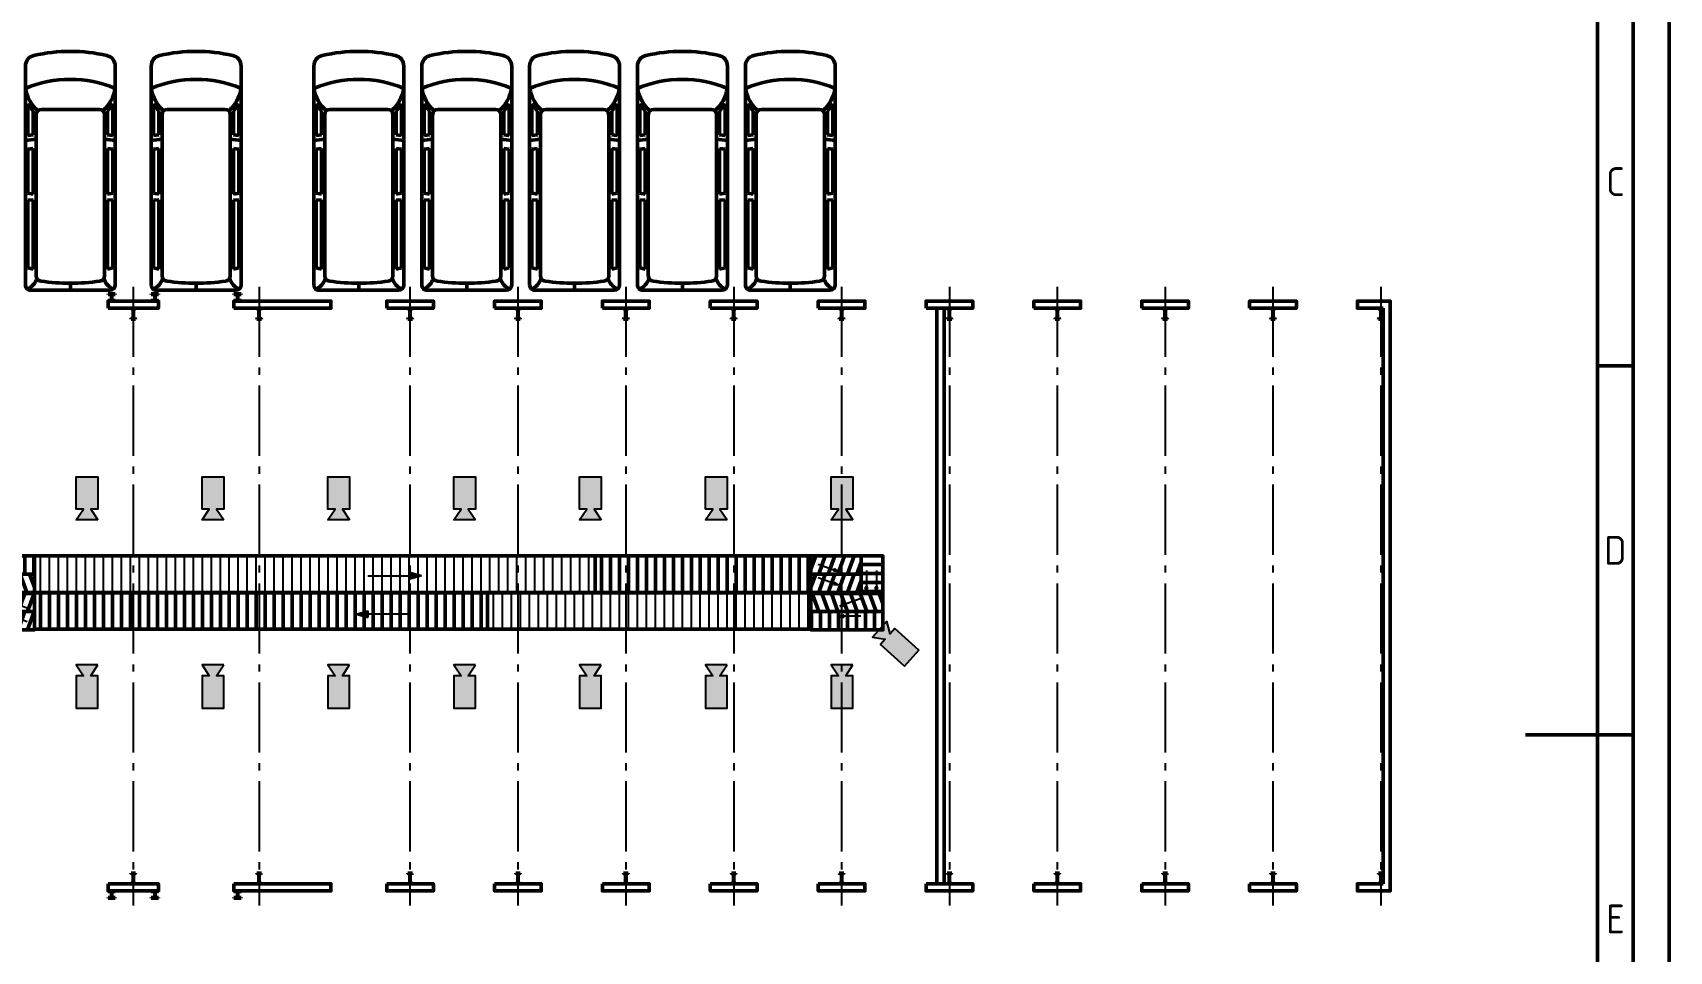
# Model space of a CAD drawing. Header units: millimetres. Extents: x 0 to 118800, y 79635 to 177025.
# Drawn here: x 73282 to 118800, y 129003 to 154540 of the extents above; entities that cross this region are included whole.
import ezdxf
from ezdxf.enums import TextEntityAlignment as Align

# ---------------------------------------------------------------- set-up
doc = ezdxf.new("R2010")
doc.units = ezdxf.units.MM
doc.header["$LTSCALE"] = 200
doc.linetypes.add('AM_DIN_G_W050', pattern=[13.75, 9.75, -1.5, 1, -1.5])
for name, color, linetype, lineweight in [('AM_0', 7, 'Continuous', 50), ('AM_0N', 7, 'Continuous', 50), ('AM_2', 5, 'Continuous', 50), ('AM_7', 4, 'AM_DIN_G_W050', 25), ('AM_BOR', 7, 'Continuous', 50)]:
    doc.layers.add(name, color=color, linetype=linetype, lineweight=lineweight)
for name, color, linetype in [('K_IP Detail', 3, 'Continuous'), ('K_TU_SSG', 4, 'Continuous'), ('TECHNOLOGIE', 4, 'Continuous')]:
    doc.layers.add(name, color=color, linetype=linetype)
doc.styles.add('ACDINTS', font='isocp.shx', dxfattribs={"height": 1})
doc.styles.get("Standard").update_dxf_attribs({"font": 'ISOCP.SHX'})

# ---------------------------------------------------------------- blocks, each defined once
blk = doc.blocks.new('transporter3 ds')
at = {"layer": 'AM_0'}
for p, q in [((-6236, 1250), (-150, 1250)), ((-5184, 1185), (-4982, 1035)), ((-4305, 1185), (-5184, 1185)), ((-4982, 1035), (-4325, 1035)), ((-4880, 949), (-403, 949)), ((-4325, 1035), (-4305, 1185)), ((-4165, 1250), (-4206, 949)), ((-3927, 1185), (-3947, 1035)), ((-3947, 1035), (-2674, 1035)), ((-2704, 1185), (-3927, 1185)), ((-2674, 1035), (-2704, 1185)), ((-2515, 1035), (-2505, 1185)), ((-585, 1035), (-2515, 1035)), ((-2505, 1185), (-625, 1185)), ((-625, 1185), (-585, 1035)), ((0, 1100), (0, -1100)), ((-5030, 799), (-5030, -799)), ((-196, 0), (0, 0)), ((-6236, -1250), (-334, -1250)), ((-5184, -1185), (-4982, -1035)), ((-4305, -1185), (-5184, -1185)), ((-4982, -1035), (-4325, -1035)), ((-4880, -949), (-403, -949)), ((-4325, -1035), (-4305, -1185)), ((-4165, -1250), (-4206, -949)), ((-3927, -1185), (-3947, -1035)), ((-3947, -1035), (-2674, -1035)), ((-2704, -1185), (-3927, -1185)), ((-2674, -1035), (-2704, -1185)), ((-2515, -1035), (-2505, -1185)), ((-585, -1035), (-2515, -1035)), ((-2505, -1185), (-625, -1185)), ((-625, -1185), (-585, -1035)), ((-334, -1250), (-150, -1250))]:
    blk.add_line(p, q, dxfattribs=at)
for centre, radius, start, end in [((-2067, 0), 4576, 167.1633, 192.8367), ((-6236, 950), 300, 90, 167.1633), ((-2618, 0), 3246, 157.3481, 202.6519), ((-5816, 142), 1126, 42.6147, 79.665), ((-4880, 799), 150, 90, 180), ((-403, 799), 150, 8.1986, 90), ((-520, 1435), 544, 290.9812, 333.5952), ((-150, 1100), 150, 0, 90), ((-5950, 0), 5754, 351.8014, 8.1986), ((-5816, -142), 1126, 280.335, 317.3853), ((-4880, -799), 150, 180, 270), ((-403, -799), 150, 270, 351.8014), ((-6236, -950), 300, 192.8367, 270), ((-520, -1435), 544, 26.4048, 69.0188), ((-150, -1100), 150, 270, 0)]:
    blk.add_arc(centre, radius, start, end, dxfattribs=at)
at = {"layer": 'AM_0', "flags": 3}
blk.add_attdef('GRUPPE', (-2515, -1035), '', height=1, dxfattribs=at)
blk = doc.blocks.new('*U235')
at = {"layer": 'AM_0N'}
for p, q in [((76578, 147279), (76778, 147279)), ((76578, 147264), (76578, 147279)), ((76656, 147264), (76578, 147264)), ((76578, 147094), (76656, 147094)), ((76578, 147079), (76578, 147094)), ((76578, 147079), (76778, 147079)), ((76674, 147112), (76674, 147246)), ((76683, 147246), (76683, 147112)), ((76778, 147264), (76701, 147264)), ((76701, 147094), (76778, 147094)), ((76778, 147279), (76778, 147264)), ((76778, 147094), (76778, 147079))]:
    blk.add_line(p, q, dxfattribs=at)
for centre, start, end in [((76656, 147246), 0, 90), ((76656, 147112), 270, 0), ((76701, 147246), 90, 180), ((76701, 147112), 180, 270)]:
    blk.add_arc(centre, 18, start, end, dxfattribs=at)
blk = doc.blocks.new('*U236')
at = {"layer": 'AM_0N'}
for p, q in [((75578, 147279), (75378, 147279)), ((75378, 147279), (75378, 147264)), ((75378, 147264), (75456, 147264)), ((75378, 147094), (75378, 147079)), ((75456, 147094), (75378, 147094)), ((75578, 147079), (75378, 147079)), ((75474, 147246), (75474, 147112)), ((75483, 147112), (75483, 147246)), ((75501, 147264), (75578, 147264)), ((75578, 147094), (75501, 147094)), ((75578, 147264), (75578, 147279)), ((75578, 147079), (75578, 147094))]:
    blk.add_line(p, q, dxfattribs=at)
at = {"layer": 'AM_0N', "extrusion": (0, 0, -1)}
for centre, start, end in [((-75456, 147246), 90, 180), ((-75456, 147112), 180, 270), ((-75501, 147246), 0, 90), ((-75501, 147112), 270, 0)]:
    blk.add_arc(centre, 18, start, end, dxfattribs=at)
blk = doc.blocks.new('*U237')
at = {"layer": 'AM_0N'}
for p, q in [((76016, 146879), (76141, 146879)), ((76016, 146873), (76016, 146879)), ((76016, 146579), (76016, 146585)), ((76016, 146579), (76141, 146579)), ((76064, 146861), (76021, 146867)), ((76021, 146592), (76064, 146598)), ((76073, 146608), (76073, 146850)), ((76084, 146850), (76084, 146608)), ((76135, 146867), (76093, 146861)), ((76093, 146598), (76135, 146592)), ((76141, 146879), (76141, 146873)), ((76141, 146585), (76141, 146579))]:
    blk.add_line(p, q, dxfattribs=at)
for centre, radius, start, end in [((76022, 146873), 6.5, 180, 262.0304), ((76022, 146585), 6.5, 97.9696, 180), ((76062, 146850), 10.8, 0, 82.0304), ((76062, 146608), 10.8, 277.9696, 0), ((76095, 146850), 10.8, 97.9696, 180), ((76095, 146608), 10.8, 180, 262.0304), ((76134, 146873), 6.5, 277.9696, 0), ((76134, 146585), 6.5, 0, 82.0304)]:
    blk.add_arc(centre, radius, start, end, dxfattribs=at)
blk = doc.blocks.new('*U238')
at = {"layer": 'AM_0N'}
for p, q in [((79078, 147279), (78878, 147279)), ((78878, 147279), (78878, 147264)), ((78878, 147264), (78956, 147264)), ((78878, 147094), (78878, 147079)), ((78956, 147094), (78878, 147094)), ((79078, 147079), (78878, 147079)), ((78974, 147246), (78974, 147112)), ((78983, 147112), (78983, 147246)), ((79001, 147264), (79078, 147264)), ((79078, 147094), (79001, 147094)), ((79078, 147264), (79078, 147279)), ((79078, 147079), (79078, 147094))]:
    blk.add_line(p, q, dxfattribs=at)
at = {"layer": 'AM_0N', "extrusion": (0, 0, -1)}
for centre, start, end in [((-78956, 147246), 90, 180), ((-78956, 147112), 180, 270), ((-79001, 147246), 0, 90), ((-79001, 147112), 270, 0)]:
    blk.add_arc(centre, 18, start, end, dxfattribs=at)
blk = doc.blocks.new('*U239')
at = {"layer": 'AM_0N'}
for p, q in [((79516, 146879), (79641, 146879)), ((79516, 146873), (79516, 146879)), ((79516, 146579), (79516, 146585)), ((79516, 146579), (79641, 146579)), ((79564, 146861), (79521, 146867)), ((79521, 146592), (79564, 146598)), ((79573, 146608), (79573, 146850)), ((79584, 146850), (79584, 146608)), ((79635, 146867), (79593, 146861)), ((79593, 146598), (79635, 146592)), ((79641, 146879), (79641, 146873)), ((79641, 146585), (79641, 146579))]:
    blk.add_line(p, q, dxfattribs=at)
for centre, radius, start, end in [((79522, 146873), 6.5, 180, 262.0304), ((79522, 146585), 6.5, 97.9696, 180), ((79562, 146850), 10.8, 0, 82.0304), ((79562, 146608), 10.8, 277.9696, 0), ((79595, 146850), 10.8, 97.9696, 180), ((79595, 146608), 10.8, 180, 262.0304), ((79634, 146873), 6.5, 277.9696, 0), ((79634, 146585), 6.5, 0, 82.0304)]:
    blk.add_arc(centre, radius, start, end, dxfattribs=at)
blk = doc.blocks.new('*U240')
at = {"layer": 'AM_0N'}
for p, q in [((83716, 146879), (83841, 146879)), ((83716, 146873), (83716, 146879)), ((83716, 146579), (83716, 146585)), ((83716, 146579), (83841, 146579)), ((83764, 146861), (83721, 146867)), ((83721, 146592), (83764, 146598)), ((83773, 146608), (83773, 146850)), ((83784, 146850), (83784, 146608)), ((83835, 146867), (83793, 146861)), ((83793, 146598), (83835, 146592)), ((83841, 146879), (83841, 146873)), ((83841, 146585), (83841, 146579))]:
    blk.add_line(p, q, dxfattribs=at)
for centre, radius, start, end in [((83722, 146873), 6.5, 180, 262.0304), ((83722, 146585), 6.5, 97.9696, 180), ((83762, 146850), 10.8, 0, 82.0304), ((83762, 146608), 10.8, 277.9696, 0), ((83795, 146850), 10.8, 97.9696, 180), ((83795, 146608), 10.8, 180, 262.0304), ((83834, 146873), 6.5, 277.9696, 0), ((83834, 146585), 6.5, 0, 82.0304)]:
    blk.add_arc(centre, radius, start, end, dxfattribs=at)
blk = doc.blocks.new('*U241')
at = {"layer": 'AM_0N'}
for p, q in [((86716, 146879), (86841, 146879)), ((86716, 146873), (86716, 146879)), ((86716, 146579), (86716, 146585)), ((86716, 146579), (86841, 146579)), ((86764, 146861), (86721, 146867)), ((86721, 146592), (86764, 146598)), ((86773, 146608), (86773, 146850)), ((86784, 146850), (86784, 146608)), ((86835, 146867), (86793, 146861)), ((86793, 146598), (86835, 146592)), ((86841, 146879), (86841, 146873)), ((86841, 146585), (86841, 146579))]:
    blk.add_line(p, q, dxfattribs=at)
for centre, radius, start, end in [((86722, 146873), 6.5, 180, 262.0304), ((86722, 146585), 6.5, 97.9696, 180), ((86762, 146850), 10.8, 0, 82.0304), ((86762, 146608), 10.8, 277.9696, 0), ((86795, 146850), 10.8, 97.9696, 180), ((86795, 146608), 10.8, 180, 262.0304), ((86834, 146873), 6.5, 277.9696, 0), ((86834, 146585), 6.5, 0, 82.0304)]:
    blk.add_arc(centre, radius, start, end, dxfattribs=at)
blk = doc.blocks.new('*U242')
at = {"layer": 'AM_0N'}
for p, q in [((89716, 146879), (89841, 146879)), ((89716, 146873), (89716, 146879)), ((89716, 146579), (89716, 146585)), ((89716, 146579), (89841, 146579)), ((89764, 146861), (89721, 146867)), ((89721, 146592), (89764, 146598)), ((89773, 146608), (89773, 146850)), ((89784, 146850), (89784, 146608)), ((89835, 146867), (89793, 146861)), ((89793, 146598), (89835, 146592)), ((89841, 146879), (89841, 146873)), ((89841, 146585), (89841, 146579))]:
    blk.add_line(p, q, dxfattribs=at)
for centre, radius, start, end in [((89722, 146873), 6.5, 180, 262.0304), ((89722, 146585), 6.5, 97.9696, 180), ((89762, 146850), 10.8, 0, 82.0304), ((89762, 146608), 10.8, 277.9696, 0), ((89795, 146850), 10.8, 97.9696, 180), ((89795, 146608), 10.8, 180, 262.0304), ((89834, 146873), 6.5, 277.9696, 0), ((89834, 146585), 6.5, 0, 82.0304)]:
    blk.add_arc(centre, radius, start, end, dxfattribs=at)
blk = doc.blocks.new('*U243')
at = {"layer": 'AM_0N'}
for p, q in [((92716, 146879), (92841, 146879)), ((92716, 146873), (92716, 146879)), ((92716, 146579), (92716, 146585)), ((92716, 146579), (92841, 146579)), ((92764, 146861), (92721, 146867)), ((92721, 146592), (92764, 146598)), ((92773, 146608), (92773, 146850)), ((92784, 146850), (92784, 146608)), ((92835, 146867), (92793, 146861)), ((92793, 146598), (92835, 146592)), ((92841, 146879), (92841, 146873)), ((92841, 146585), (92841, 146579))]:
    blk.add_line(p, q, dxfattribs=at)
for centre, radius, start, end in [((92722, 146873), 6.5, 180, 262.0304), ((92722, 146585), 6.5, 97.9696, 180), ((92762, 146850), 10.8, 0, 82.0304), ((92762, 146608), 10.8, 277.9696, 0), ((92795, 146850), 10.8, 97.9696, 180), ((92795, 146608), 10.8, 180, 262.0304), ((92834, 146873), 6.5, 277.9696, 0), ((92834, 146585), 6.5, 0, 82.0304)]:
    blk.add_arc(centre, radius, start, end, dxfattribs=at)
blk = doc.blocks.new('*U244')
at = {"layer": 'AM_0N'}
for p, q in [((95716, 146879), (95841, 146879)), ((95716, 146873), (95716, 146879)), ((95716, 146579), (95716, 146585)), ((95716, 146579), (95841, 146579)), ((95764, 146861), (95721, 146867)), ((95721, 146592), (95764, 146598)), ((95773, 146608), (95773, 146850)), ((95784, 146850), (95784, 146608)), ((95835, 146867), (95793, 146861)), ((95793, 146598), (95835, 146592)), ((95841, 146879), (95841, 146873)), ((95841, 146585), (95841, 146579))]:
    blk.add_line(p, q, dxfattribs=at)
for centre, radius, start, end in [((95722, 146873), 6.5, 180, 262.0304), ((95722, 146585), 6.5, 97.9696, 180), ((95762, 146850), 10.8, 0, 82.0304), ((95762, 146608), 10.8, 277.9696, 0), ((95795, 146850), 10.8, 97.9696, 180), ((95795, 146608), 10.8, 180, 262.0304), ((95834, 146873), 6.5, 277.9696, 0), ((95834, 146585), 6.5, 0, 82.0304)]:
    blk.add_arc(centre, radius, start, end, dxfattribs=at)
blk = doc.blocks.new('*U245')
at = {"layer": 'AM_0N'}
for p, q in [((98716, 146879), (98841, 146879)), ((98716, 146873), (98716, 146879)), ((98716, 146579), (98716, 146585)), ((98716, 146579), (98841, 146579)), ((98764, 146861), (98721, 146867)), ((98721, 146592), (98764, 146598)), ((98773, 146608), (98773, 146850)), ((98784, 146850), (98784, 146608)), ((98835, 146867), (98793, 146861)), ((98793, 146598), (98835, 146592)), ((98841, 146879), (98841, 146873)), ((98841, 146585), (98841, 146579))]:
    blk.add_line(p, q, dxfattribs=at)
for centre, radius, start, end in [((98722, 146873), 6.5, 180, 262.0304), ((98722, 146585), 6.5, 97.9696, 180), ((98762, 146850), 10.8, 0, 82.0304), ((98762, 146608), 10.8, 277.9696, 0), ((98795, 146850), 10.8, 97.9696, 180), ((98795, 146608), 10.8, 180, 262.0304), ((98834, 146873), 6.5, 277.9696, 0), ((98834, 146585), 6.5, 0, 82.0304)]:
    blk.add_arc(centre, radius, start, end, dxfattribs=at)
blk = doc.blocks.new('*U246')
at = {"layer": 'AM_0N'}
for p, q in [((101716, 146879), (101841, 146879)), ((101716, 146873), (101716, 146879)), ((101716, 146579), (101716, 146585)), ((101716, 146579), (101841, 146579)), ((101764, 146861), (101721, 146867)), ((101721, 146592), (101764, 146598)), ((101773, 146608), (101773, 146850)), ((101784, 146850), (101784, 146608)), ((101835, 146867), (101793, 146861)), ((101793, 146598), (101835, 146592)), ((101841, 146879), (101841, 146873)), ((101841, 146585), (101841, 146579))]:
    blk.add_line(p, q, dxfattribs=at)
for centre, radius, start, end in [((101722, 146873), 6.5, 180, 262.0304), ((101722, 146585), 6.5, 97.9696, 180), ((101762, 146850), 10.8, 0, 82.0304), ((101762, 146608), 10.8, 277.9696, 0), ((101795, 146850), 10.8, 97.9696, 180), ((101795, 146608), 10.8, 180, 262.0304), ((101834, 146873), 6.5, 277.9696, 0), ((101834, 146585), 6.5, 0, 82.0304)]:
    blk.add_arc(centre, radius, start, end, dxfattribs=at)
blk = doc.blocks.new('*U247')
at = {"layer": 'AM_0N'}
for p, q in [((104716, 146879), (104841, 146879)), ((104716, 146873), (104716, 146879)), ((104716, 146579), (104716, 146585)), ((104716, 146579), (104841, 146579)), ((104764, 146861), (104721, 146867)), ((104721, 146592), (104764, 146598)), ((104773, 146608), (104773, 146850)), ((104784, 146850), (104784, 146608)), ((104835, 146867), (104793, 146861)), ((104793, 146598), (104835, 146592)), ((104841, 146879), (104841, 146873)), ((104841, 146585), (104841, 146579))]:
    blk.add_line(p, q, dxfattribs=at)
for centre, radius, start, end in [((104722, 146873), 6.5, 180, 262.0304), ((104722, 146585), 6.5, 97.9696, 180), ((104762, 146850), 10.8, 0, 82.0304), ((104762, 146608), 10.8, 277.9696, 0), ((104795, 146850), 10.8, 97.9696, 180), ((104795, 146608), 10.8, 180, 262.0304), ((104834, 146873), 6.5, 277.9696, 0), ((104834, 146585), 6.5, 0, 82.0304)]:
    blk.add_arc(centre, radius, start, end, dxfattribs=at)
blk = doc.blocks.new('*U248')
at = {"layer": 'AM_0N'}
for p, q in [((107716, 146879), (107841, 146879)), ((107716, 146873), (107716, 146879)), ((107716, 146579), (107716, 146585)), ((107716, 146579), (107841, 146579)), ((107764, 146861), (107721, 146867)), ((107721, 146592), (107764, 146598)), ((107773, 146608), (107773, 146850)), ((107784, 146850), (107784, 146608)), ((107835, 146867), (107793, 146861)), ((107793, 146598), (107835, 146592)), ((107841, 146879), (107841, 146873)), ((107841, 146585), (107841, 146579))]:
    blk.add_line(p, q, dxfattribs=at)
for centre, radius, start, end in [((107722, 146873), 6.5, 180, 262.0304), ((107722, 146585), 6.5, 97.9696, 180), ((107762, 146850), 10.8, 0, 82.0304), ((107762, 146608), 10.8, 277.9696, 0), ((107795, 146850), 10.8, 97.9696, 180), ((107795, 146608), 10.8, 180, 262.0304), ((107834, 146873), 6.5, 277.9696, 0), ((107834, 146585), 6.5, 0, 82.0304)]:
    blk.add_arc(centre, radius, start, end, dxfattribs=at)
blk = doc.blocks.new('*U249')
at = {"layer": 'AM_0N'}
for p, q in [((110716, 146879), (110841, 146879)), ((110716, 146873), (110716, 146879)), ((110716, 146579), (110716, 146585)), ((110716, 146579), (110841, 146579)), ((110764, 146861), (110721, 146867)), ((110721, 146592), (110764, 146598)), ((110773, 146608), (110773, 146850)), ((110784, 146850), (110784, 146608)), ((110835, 146867), (110793, 146861)), ((110793, 146598), (110835, 146592)), ((110841, 146879), (110841, 146873)), ((110841, 146585), (110841, 146579))]:
    blk.add_line(p, q, dxfattribs=at)
for centre, radius, start, end in [((110722, 146873), 6.5, 180, 262.0304), ((110722, 146585), 6.5, 97.9696, 180), ((110762, 146850), 10.8, 0, 82.0304), ((110762, 146608), 10.8, 277.9696, 0), ((110795, 146850), 10.8, 97.9696, 180), ((110795, 146608), 10.8, 180, 262.0304), ((110834, 146873), 6.5, 277.9696, 0), ((110834, 146585), 6.5, 0, 82.0304)]:
    blk.add_arc(centre, radius, start, end, dxfattribs=at)
blk = doc.blocks.new('*U250')
at = {"layer": 'AM_0N'}
for p, q in [((110716, 131179), (110841, 131179)), ((110716, 131179), (110716, 131173)), ((110721, 131167), (110764, 131161)), ((110773, 131150), (110773, 130908)), ((110784, 130908), (110784, 131150)), ((110793, 131161), (110835, 131167)), ((110841, 131173), (110841, 131179)), ((110716, 130885), (110716, 130879)), ((110716, 130879), (110841, 130879)), ((110764, 130898), (110721, 130892)), ((110835, 130892), (110793, 130898)), ((110841, 130879), (110841, 130885))]:
    blk.add_line(p, q, dxfattribs=at)
at = {"layer": 'AM_0N', "extrusion": (0, 0, -1)}
for centre, radius, start, end in [((-110722, 131173), 6.5, 277.9696, 360), ((-110762, 131150), 10.8, 97.9696, 180), ((-110795, 131150), 10.8, 0, 82.0304), ((-110834, 131173), 6.5, 180, 262.0304), ((-110722, 130885), 6.5, 0, 82.0304), ((-110762, 130908), 10.8, 180, 262.0304), ((-110795, 130908), 10.8, 277.9696, 0), ((-110834, 130885), 6.5, 97.9696, 180)]:
    blk.add_arc(centre, radius, start, end, dxfattribs=at)
blk = doc.blocks.new('*U251')
at = {"layer": 'AM_0N'}
for p, q in [((107716, 131179), (107841, 131179)), ((107716, 131179), (107716, 131173)), ((107721, 131167), (107764, 131161)), ((107773, 131150), (107773, 130908)), ((107784, 130908), (107784, 131150)), ((107793, 131161), (107835, 131167)), ((107841, 131173), (107841, 131179)), ((107716, 130885), (107716, 130879)), ((107716, 130879), (107841, 130879)), ((107764, 130898), (107721, 130892)), ((107835, 130892), (107793, 130898)), ((107841, 130879), (107841, 130885))]:
    blk.add_line(p, q, dxfattribs=at)
at = {"layer": 'AM_0N', "extrusion": (0, 0, -1)}
for centre, radius, start, end in [((-107722, 131173), 6.5, 277.9696, 360), ((-107762, 131150), 10.8, 97.9696, 180), ((-107795, 131150), 10.8, 0, 82.0304), ((-107834, 131173), 6.5, 180, 262.0304), ((-107722, 130885), 6.5, 0, 82.0304), ((-107762, 130908), 10.8, 180, 262.0304), ((-107795, 130908), 10.8, 277.9696, 0), ((-107834, 130885), 6.5, 97.9696, 180)]:
    blk.add_arc(centre, radius, start, end, dxfattribs=at)
blk = doc.blocks.new('*U252')
at = {"layer": 'AM_0N'}
for p, q in [((104716, 131179), (104841, 131179)), ((104716, 131179), (104716, 131173)), ((104721, 131167), (104764, 131161)), ((104773, 131150), (104773, 130908)), ((104784, 130908), (104784, 131150)), ((104793, 131161), (104835, 131167)), ((104841, 131173), (104841, 131179)), ((104716, 130885), (104716, 130879)), ((104716, 130879), (104841, 130879)), ((104764, 130898), (104721, 130892)), ((104835, 130892), (104793, 130898)), ((104841, 130879), (104841, 130885))]:
    blk.add_line(p, q, dxfattribs=at)
at = {"layer": 'AM_0N', "extrusion": (0, 0, -1)}
for centre, radius, start, end in [((-104722, 131173), 6.5, 277.9696, 360), ((-104762, 131150), 10.8, 97.9696, 180), ((-104795, 131150), 10.8, 0, 82.0304), ((-104834, 131173), 6.5, 180, 262.0304), ((-104722, 130885), 6.5, 0, 82.0304), ((-104762, 130908), 10.8, 180, 262.0304), ((-104795, 130908), 10.8, 277.9696, 0), ((-104834, 130885), 6.5, 97.9696, 180)]:
    blk.add_arc(centre, radius, start, end, dxfattribs=at)
blk = doc.blocks.new('*U253')
at = {"layer": 'AM_0N'}
for p, q in [((101716, 131179), (101841, 131179)), ((101716, 131179), (101716, 131173)), ((101721, 131167), (101764, 131161)), ((101773, 131150), (101773, 130908)), ((101784, 130908), (101784, 131150)), ((101793, 131161), (101835, 131167)), ((101841, 131173), (101841, 131179)), ((101716, 130885), (101716, 130879)), ((101716, 130879), (101841, 130879)), ((101764, 130898), (101721, 130892)), ((101835, 130892), (101793, 130898)), ((101841, 130879), (101841, 130885))]:
    blk.add_line(p, q, dxfattribs=at)
at = {"layer": 'AM_0N', "extrusion": (0, 0, -1)}
for centre, radius, start, end in [((-101722, 131173), 6.5, 277.9696, 360), ((-101762, 131150), 10.8, 97.9696, 180), ((-101795, 131150), 10.8, 0, 82.0304), ((-101834, 131173), 6.5, 180, 262.0304), ((-101722, 130885), 6.5, 0, 82.0304), ((-101762, 130908), 10.8, 180, 262.0304), ((-101795, 130908), 10.8, 277.9696, 0), ((-101834, 130885), 6.5, 97.9696, 180)]:
    blk.add_arc(centre, radius, start, end, dxfattribs=at)
blk = doc.blocks.new('*U254')
at = {"layer": 'AM_0N'}
for p, q in [((98716, 131179), (98841, 131179)), ((98716, 131179), (98716, 131173)), ((98721, 131167), (98764, 131161)), ((98773, 131150), (98773, 130908)), ((98784, 130908), (98784, 131150)), ((98793, 131161), (98835, 131167)), ((98841, 131173), (98841, 131179)), ((98716, 130885), (98716, 130879)), ((98716, 130879), (98841, 130879)), ((98764, 130898), (98721, 130892)), ((98835, 130892), (98793, 130898)), ((98841, 130879), (98841, 130885))]:
    blk.add_line(p, q, dxfattribs=at)
at = {"layer": 'AM_0N', "extrusion": (0, 0, -1)}
for centre, radius, start, end in [((-98722, 131173), 6.5, 277.9696, 360), ((-98762, 131150), 10.8, 97.9696, 180), ((-98795, 131150), 10.8, 0, 82.0304), ((-98834, 131173), 6.5, 180, 262.0304), ((-98722, 130885), 6.5, 0, 82.0304), ((-98762, 130908), 10.8, 180, 262.0304), ((-98795, 130908), 10.8, 277.9696, 0), ((-98834, 130885), 6.5, 97.9696, 180)]:
    blk.add_arc(centre, radius, start, end, dxfattribs=at)
blk = doc.blocks.new('*U255')
at = {"layer": 'AM_0N'}
for p, q in [((95716, 131179), (95841, 131179)), ((95716, 131179), (95716, 131173)), ((95721, 131167), (95764, 131161)), ((95773, 131150), (95773, 130908)), ((95784, 130908), (95784, 131150)), ((95793, 131161), (95835, 131167)), ((95841, 131173), (95841, 131179)), ((95716, 130885), (95716, 130879)), ((95716, 130879), (95841, 130879)), ((95764, 130898), (95721, 130892)), ((95835, 130892), (95793, 130898)), ((95841, 130879), (95841, 130885))]:
    blk.add_line(p, q, dxfattribs=at)
at = {"layer": 'AM_0N', "extrusion": (0, 0, -1)}
for centre, radius, start, end in [((-95722, 131173), 6.5, 277.9696, 360), ((-95762, 131150), 10.8, 97.9696, 180), ((-95795, 131150), 10.8, 0, 82.0304), ((-95834, 131173), 6.5, 180, 262.0304), ((-95722, 130885), 6.5, 0, 82.0304), ((-95762, 130908), 10.8, 180, 262.0304), ((-95795, 130908), 10.8, 277.9696, 0), ((-95834, 130885), 6.5, 97.9696, 180)]:
    blk.add_arc(centre, radius, start, end, dxfattribs=at)
blk = doc.blocks.new('*U256')
at = {"layer": 'AM_0N'}
for p, q in [((92716, 131179), (92841, 131179)), ((92716, 131179), (92716, 131173)), ((92721, 131167), (92764, 131161)), ((92773, 131150), (92773, 130908)), ((92784, 130908), (92784, 131150)), ((92793, 131161), (92835, 131167)), ((92841, 131173), (92841, 131179)), ((92716, 130885), (92716, 130879)), ((92716, 130879), (92841, 130879)), ((92764, 130898), (92721, 130892)), ((92835, 130892), (92793, 130898)), ((92841, 130879), (92841, 130885))]:
    blk.add_line(p, q, dxfattribs=at)
at = {"layer": 'AM_0N', "extrusion": (0, 0, -1)}
for centre, radius, start, end in [((-92722, 131173), 6.5, 277.9696, 360), ((-92762, 131150), 10.8, 97.9696, 180), ((-92795, 131150), 10.8, 0, 82.0304), ((-92834, 131173), 6.5, 180, 262.0304), ((-92722, 130885), 6.5, 0, 82.0304), ((-92762, 130908), 10.8, 180, 262.0304), ((-92795, 130908), 10.8, 277.9696, 0), ((-92834, 130885), 6.5, 97.9696, 180)]:
    blk.add_arc(centre, radius, start, end, dxfattribs=at)
blk = doc.blocks.new('*U257')
at = {"layer": 'AM_0N'}
for p, q in [((89716, 131179), (89841, 131179)), ((89716, 131179), (89716, 131173)), ((89721, 131167), (89764, 131161)), ((89773, 131150), (89773, 130908)), ((89784, 130908), (89784, 131150)), ((89793, 131161), (89835, 131167)), ((89841, 131173), (89841, 131179)), ((89716, 130885), (89716, 130879)), ((89716, 130879), (89841, 130879)), ((89764, 130898), (89721, 130892)), ((89835, 130892), (89793, 130898)), ((89841, 130879), (89841, 130885))]:
    blk.add_line(p, q, dxfattribs=at)
at = {"layer": 'AM_0N', "extrusion": (0, 0, -1)}
for centre, radius, start, end in [((-89722, 131173), 6.5, 277.9696, 360), ((-89762, 131150), 10.8, 97.9696, 180), ((-89795, 131150), 10.8, 0, 82.0304), ((-89834, 131173), 6.5, 180, 262.0304), ((-89722, 130885), 6.5, 0, 82.0304), ((-89762, 130908), 10.8, 180, 262.0304), ((-89795, 130908), 10.8, 277.9696, 0), ((-89834, 130885), 6.5, 97.9696, 180)]:
    blk.add_arc(centre, radius, start, end, dxfattribs=at)
blk = doc.blocks.new('*U258')
at = {"layer": 'AM_0N'}
for p, q in [((86716, 131179), (86841, 131179)), ((86716, 131179), (86716, 131173)), ((86721, 131167), (86764, 131161)), ((86773, 131150), (86773, 130908)), ((86784, 130908), (86784, 131150)), ((86793, 131161), (86835, 131167)), ((86841, 131173), (86841, 131179)), ((86716, 130885), (86716, 130879)), ((86716, 130879), (86841, 130879)), ((86764, 130898), (86721, 130892)), ((86835, 130892), (86793, 130898)), ((86841, 130879), (86841, 130885))]:
    blk.add_line(p, q, dxfattribs=at)
at = {"layer": 'AM_0N', "extrusion": (0, 0, -1)}
for centre, radius, start, end in [((-86722, 131173), 6.5, 277.9696, 360), ((-86762, 131150), 10.8, 97.9696, 180), ((-86795, 131150), 10.8, 0, 82.0304), ((-86834, 131173), 6.5, 180, 262.0304), ((-86722, 130885), 6.5, 0, 82.0304), ((-86762, 130908), 10.8, 180, 262.0304), ((-86795, 130908), 10.8, 277.9696, 0), ((-86834, 130885), 6.5, 97.9696, 180)]:
    blk.add_arc(centre, radius, start, end, dxfattribs=at)
blk = doc.blocks.new('*U259')
at = {"layer": 'AM_0N'}
for p, q in [((83716, 131179), (83841, 131179)), ((83716, 131179), (83716, 131173)), ((83721, 131167), (83764, 131161)), ((83773, 131150), (83773, 130908)), ((83784, 130908), (83784, 131150)), ((83793, 131161), (83835, 131167)), ((83841, 131173), (83841, 131179)), ((83716, 130885), (83716, 130879)), ((83716, 130879), (83841, 130879)), ((83764, 130898), (83721, 130892)), ((83835, 130892), (83793, 130898)), ((83841, 130879), (83841, 130885))]:
    blk.add_line(p, q, dxfattribs=at)
at = {"layer": 'AM_0N', "extrusion": (0, 0, -1)}
for centre, radius, start, end in [((-83722, 131173), 6.5, 277.9696, 360), ((-83762, 131150), 10.8, 97.9696, 180), ((-83795, 131150), 10.8, 0, 82.0304), ((-83834, 131173), 6.5, 180, 262.0304), ((-83722, 130885), 6.5, 0, 82.0304), ((-83762, 130908), 10.8, 180, 262.0304), ((-83795, 130908), 10.8, 277.9696, 0), ((-83834, 130885), 6.5, 97.9696, 180)]:
    blk.add_arc(centre, radius, start, end, dxfattribs=at)
blk = doc.blocks.new('*U260')
at = {"layer": 'AM_0N'}
for p, q in [((79516, 131179), (79641, 131179)), ((79516, 131179), (79516, 131173)), ((79521, 131167), (79564, 131161)), ((79573, 131150), (79573, 130908)), ((79584, 130908), (79584, 131150)), ((79593, 131161), (79635, 131167)), ((79641, 131173), (79641, 131179)), ((79516, 130885), (79516, 130879)), ((79516, 130879), (79641, 130879)), ((79564, 130898), (79521, 130892)), ((79635, 130892), (79593, 130898)), ((79641, 130879), (79641, 130885))]:
    blk.add_line(p, q, dxfattribs=at)
at = {"layer": 'AM_0N', "extrusion": (0, 0, -1)}
for centre, radius, start, end in [((-79522, 131173), 6.5, 277.9696, 360), ((-79562, 131150), 10.8, 97.9696, 180), ((-79595, 131150), 10.8, 0, 82.0304), ((-79634, 131173), 6.5, 180, 262.0304), ((-79522, 130885), 6.5, 0, 82.0304), ((-79562, 130908), 10.8, 180, 262.0304), ((-79595, 130908), 10.8, 277.9696, 0), ((-79634, 130885), 6.5, 97.9696, 180)]:
    blk.add_arc(centre, radius, start, end, dxfattribs=at)
blk = doc.blocks.new('*U261')
at = {"layer": 'AM_0N'}
for p, q in [((79078, 130679), (78878, 130679)), ((78878, 130664), (78878, 130679)), ((78956, 130664), (78878, 130664)), ((78974, 130512), (78974, 130646)), ((78983, 130646), (78983, 130512)), ((79078, 130664), (79001, 130664)), ((79078, 130679), (79078, 130664)), ((78878, 130494), (78956, 130494)), ((78878, 130479), (78878, 130494)), ((79078, 130479), (78878, 130479)), ((79001, 130494), (79078, 130494)), ((79078, 130494), (79078, 130479))]:
    blk.add_line(p, q, dxfattribs=at)
for centre, start, end in [((78956, 130646), 0, 90), ((79001, 130646), 90, 180), ((78956, 130512), 270, 0), ((79001, 130512), 180, 270)]:
    blk.add_arc(centre, 18, start, end, dxfattribs=at)
blk = doc.blocks.new('*U262')
at = {"layer": 'AM_0N'}
for p, q in [((76016, 131179), (76141, 131179)), ((76016, 131179), (76016, 131173)), ((76021, 131167), (76064, 131161)), ((76073, 131150), (76073, 130908)), ((76084, 130908), (76084, 131150)), ((76093, 131161), (76135, 131167)), ((76141, 131173), (76141, 131179)), ((76016, 130885), (76016, 130879)), ((76016, 130879), (76141, 130879)), ((76064, 130898), (76021, 130892)), ((76135, 130892), (76093, 130898)), ((76141, 130879), (76141, 130885))]:
    blk.add_line(p, q, dxfattribs=at)
at = {"layer": 'AM_0N', "extrusion": (0, 0, -1)}
for centre, radius, start, end in [((-76022, 131173), 6.5, 277.9696, 360), ((-76062, 131150), 10.8, 97.9696, 180), ((-76095, 131150), 10.8, 0, 82.0304), ((-76134, 131173), 6.5, 180, 262.0304), ((-76022, 130885), 6.5, 0, 82.0304), ((-76062, 130908), 10.8, 180, 262.0304), ((-76095, 130908), 10.8, 277.9696, 0), ((-76134, 130885), 6.5, 97.9696, 180)]:
    blk.add_arc(centre, radius, start, end, dxfattribs=at)
blk = doc.blocks.new('*U263')
at = {"layer": 'AM_0N'}
for p, q in [((75578, 130679), (75378, 130679)), ((75378, 130664), (75378, 130679)), ((75456, 130664), (75378, 130664)), ((75474, 130512), (75474, 130646)), ((75483, 130646), (75483, 130512)), ((75578, 130664), (75501, 130664)), ((75578, 130679), (75578, 130664)), ((75378, 130494), (75456, 130494)), ((75378, 130479), (75378, 130494)), ((75578, 130479), (75378, 130479)), ((75501, 130494), (75578, 130494)), ((75578, 130494), (75578, 130479))]:
    blk.add_line(p, q, dxfattribs=at)
for centre, start, end in [((75456, 130646), 0, 90), ((75501, 130646), 90, 180), ((75456, 130512), 270, 0), ((75501, 130512), 180, 270)]:
    blk.add_arc(centre, 18, start, end, dxfattribs=at)
blk = doc.blocks.new('*U264')
at = {"layer": 'AM_0N'}
for p, q in [((76578, 130679), (76778, 130679)), ((76578, 130679), (76578, 130664)), ((76578, 130664), (76656, 130664)), ((76674, 130646), (76674, 130512)), ((76683, 130512), (76683, 130646)), ((76701, 130664), (76778, 130664)), ((76778, 130664), (76778, 130679)), ((76656, 130494), (76578, 130494)), ((76578, 130494), (76578, 130479)), ((76578, 130479), (76778, 130479)), ((76778, 130494), (76701, 130494)), ((76778, 130479), (76778, 130494))]:
    blk.add_line(p, q, dxfattribs=at)
at = {"layer": 'AM_0N', "extrusion": (0, 0, -1)}
for centre, start, end in [((-76656, 130646), 90, 180), ((-76701, 130646), 0, 90), ((-76656, 130512), 180, 270), ((-76701, 130512), 270, 0)]:
    blk.add_arc(centre, 18, start, end, dxfattribs=at)
blk = doc.blocks.new('DIN_A2')
blk.add_line((589, 415), (589, 5))
at = {"layer": 'AM_BOR', "color": 7, "lineweight": 50}
for p, q in [((594, 420), (594, 0)), ((584, 410), (584, 10)), ((589, 261.25), (584.02, 261.25)), ((589, 210), (574, 210)), ((589, 210), (584.02, 210))]:
    blk.add_line(p, q, dxfattribs=at)
at = {"layer": 'AM_BOR', "color": 7, "lineweight": 50, "style": 'ACDINTS'}
for s, p in [('C', (586.51, 286.88)), ('D', (586.51, 235.62)), ('E', (586.51, 184.38))]:
    blk.add_text(s, height=4, dxfattribs=at).set_placement(p, align=Align.MIDDLE_CENTER)
blk = doc.blocks.new('_a_Pfeil')
at = {"layer": 'TECHNOLOGIE'}
for p, q in [((-49759, 55285), (-49759, 55321)), ((-49694, 55303), (-49759, 55321)), ((-49759, 55285), (-49759, 55321)), ((-49694, 55303), (-49759, 55321)), ((-49758, 55287), (-49758, 55319)), ((-49758, 55319), (-49700, 55303)), ((-49758, 55287), (-49758, 55319)), ((-49758, 55319), (-49700, 55303)), ((-49757, 55287), (-49756, 55316)), ((-49757, 55287), (-49756, 55316)), ((-49756, 55316), (-49707, 55303)), ((-49756, 55316), (-49707, 55303)), ((-49755, 55290), (-49754, 55314)), ((-49755, 55290), (-49754, 55314)), ((-49754, 55314), (-49714, 55303)), ((-49754, 55314), (-49714, 55303)), ((-49753, 55292), (-49753, 55312)), ((-49753, 55312), (-49720, 55303)), ((-49753, 55292), (-49753, 55312)), ((-49753, 55312), (-49720, 55303)), ((-49751, 55294), (-49751, 55309)), ((-49751, 55309), (-49725, 55303)), ((-49751, 55294), (-49751, 55309)), ((-49751, 55309), (-49725, 55303)), ((-49750, 55297), (-49749, 55307)), ((-49750, 55297), (-49749, 55307)), ((-49749, 55307), (-49731, 55303)), ((-49749, 55307), (-49731, 55303)), ((-49749, 55299), (-49748, 55305)), ((-49749, 55299), (-49748, 55305)), ((-49748, 55305), (-49737, 55303)), ((-49748, 55305), (-49737, 55303)), ((-49993, 55303), (-49759, 55303)), ((-49993, 55303), (-49759, 55303)), ((-49694, 55303), (-49759, 55285)), ((-49694, 55303), (-49759, 55285)), ((-49700, 55303), (-49757, 55287)), ((-49700, 55303), (-49757, 55287)), ((-49707, 55303), (-49755, 55290)), ((-49707, 55303), (-49755, 55290)), ((-49714, 55303), (-49753, 55292)), ((-49714, 55303), (-49753, 55292)), ((-49720, 55303), (-49751, 55294)), ((-49720, 55303), (-49751, 55294)), ((-49725, 55303), (-49750, 55297)), ((-49725, 55303), (-49750, 55297)), ((-49731, 55303), (-49749, 55299)), ((-49731, 55303), (-49749, 55299)), ((-49746, 55302), (-49746, 55303)), ((-49737, 55303), (-49746, 55302)), ((-49746, 55302), (-49746, 55303)), ((-49737, 55303), (-49746, 55302))]:
    blk.add_line(p, q, dxfattribs=at)
blk = doc.blocks.new('eckumlenkung 1000 ds')
at = {"layer": 'AM_2'}
h = blk.add_hatch(dxfattribs=at)
h.set_pattern_fill('_USER', color=256, scale=250, style=0, pattern_type=0)
h.set_pattern_definition([(7e-15, (-151190.63, -152743), (0, 250), [])])
h.paths.add_polyline_path([(-1400, 508), (-2000, 508), (-2000, -533), (-1400, -533)])
h = blk.add_hatch(dxfattribs=at)
h.set_pattern_fill('_USER', color=256, scale=250, angle=110, style=0, pattern_type=0)
h.set_pattern_definition([(110, (-14100.8, -15925.1), (-234.9232, -85.505), [])])
h.paths.add_polyline_path([(0, 508), (0, 0), (-1400, 0), (-1400, 508)])
h = blk.add_hatch(dxfattribs=at)
h.set_pattern_fill('_USER', color=256, scale=250, angle=110, style=0, pattern_type=0)
h.set_pattern_definition([(110, (-14100.8, -16433.07), (-234.9232, -85.505), [])])
h.paths.add_polyline_path([(-1400, 0), (-1400, -508), (0, -508), (0, 0)])
h = blk.add_hatch(dxfattribs=at)
h.set_pattern_fill('_USER', color=256, scale=250, angle=70, style=0, pattern_type=0)
h.set_pattern_definition([(70, (-151190.63, -152951), (-234.92316, 85.50504), [])])
h.paths.add_polyline_path([(-2000, -1041), (0, -1041), (0, -533), (-2000, -533)])
h = blk.add_hatch(dxfattribs=at)
h.set_pattern_fill('_USER', color=256, scale=250, angle=90, style=0, pattern_type=0)
h.set_pattern_definition([(90, (-151190.63, -152938.5), (-250, 2e-14), [])])
h.paths.add_polyline_path([(-2000, -1041), (0, -1041), (0, -1549), (-2000, -1549)])
blk.add_line((-1400, 0), (0, 0), dxfattribs=at)
for points in [[(-1400, 508), (-2000, 508), (-2000, -533), (-1400, -533)], [(-1400, 508), (0, 508), (0, -508), (-1400, -508)], [(-2000, -1041), (0, -1041), (0, -533), (-2000, -533)], [(-2000, -1041), (0, -1041), (0, -1549), (-2000, -1549)]]:
    blk.add_lwpolyline(points, close=True, dxfattribs=at)
at = {"layer": 'AM_2', "yscale": 2, "zscale": 2}
for p, xscale, rotation in [((-112428, -99883), 2, 270), ((-112149, -99883), 2, 270), ((-131985, 70019), 2.00000000000245, 200.0000000004078), ((-131985, 69646), 2.00000000000245, 200.0000000004078), ((54759, -138820), 1.999999999992497, 340.0000000003757)]:
    blk.add_blockref('_a_Pfeil', p, dxfattribs=dict(at, xscale=xscale, rotation=rotation))
at = {"layer": 'AM_2', "xscale": 2, "yscale": 2, "zscale": 2}
blk.add_blockref('_a_Pfeil', (98600, -111775), dxfattribs=at)
blk = doc.blocks.new('pfeil gerade')
at = {"layer": 'TECHNOLOGIE'}
for p, q in [((0, 0), (1167.09, 0)), ((0, 0), (1167.09, 0)), ((1493.02, 0), (1167.09, 92.01)), ((1167.09, -91.28), (1167.09, 92.01)), ((1493.02, 0), (1167.09, 92.01)), ((1167.09, -91.28), (1167.09, 92.01)), ((1493.02, 0.72), (1167.09, -91.28)), ((1493.02, 0.72), (1167.09, -91.28)), ((1175.04, 79.89), (1463.71, 0.08)), ((1175.04, -81.95), (1175.04, 79.89)), ((1175.04, 79.89), (1463.71, 0.08)), ((1175.04, -81.95), (1175.04, 79.89)), ((1180.95, -78.62), (1182.92, 65.48)), ((1180.95, -78.62), (1182.92, 65.48)), ((1463.71, 0.08), (1180.95, -78.62)), ((1463.71, 0.08), (1180.95, -78.62)), ((1182.92, 65.48), (1429.23, 1.19)), ((1182.92, 65.48), (1429.23, 1.19)), ((1188.83, -65.32), (1191.78, 54.39)), ((1188.83, -65.32), (1191.78, 54.39)), ((1429.23, 1.19), (1188.83, -65.32)), ((1429.23, 1.19), (1188.83, -65.32)), ((1191.79, 54.39), (1393.76, 1.19)), ((1197.7, -55.35), (1200.65, 44.42)), ((1197.7, -55.35), (1200.65, 44.42)), ((1393.76, 1.19), (1197.7, -55.35)), ((1393.76, 1.19), (1197.7, -55.35)), ((1200.65, 44.42), (1364.2, 1.19)), ((1200.65, 44.42), (1364.2, 1.19)), ((1206.56, -43.15), (1209.52, 32.22)), ((1206.56, -43.15), (1209.52, 32.22)), ((1364.2, 1.19), (1206.57, -43.15)), ((1364.2, 1.19), (1206.57, -43.15)), ((1209.52, 32.22), (1336.62, 1.19)), ((1209.52, 32.22), (1336.62, 1.19)), ((1214.45, -29.85), (1216.42, 22.25)), ((1214.45, -29.85), (1216.42, 22.25)), ((1336.62, 1.19), (1214.45, -29.85)), ((1336.62, 1.19), (1214.45, -29.85)), ((1216.42, 22.25), (1307.06, 2.29)), ((1216.42, 22.25), (1307.06, 2.29)), ((1220.36, -17.65), (1223.31, 11.17)), ((1220.36, -17.65), (1223.31, 11.17)), ((1307.06, 2.29), (1220.36, -17.65)), ((1307.06, 2.29), (1220.36, -17.65)), ((1223.31, 11.17), (1278.49, 2.29)), ((1223.31, 11.17), (1278.49, 2.29)), ((1278.49, 2.29), (1231.2, -5.46)), ((1278.49, 2.29), (1231.2, -5.46)), ((1231.2, -5.46), (1231.2, 1.19)), ((1231.2, -5.46), (1231.2, 1.19))]:
    blk.add_line(p, q, dxfattribs=at)

msp = doc.modelspace()

# ---------------------------------------------------------------- hatches: boundary and pattern name
at = {"layer": 'AM_2'}
h = msp.add_hatch(dxfattribs=at)
h.set_pattern_fill('_USER', color=256, scale=250, angle=90, style=0, pattern_type=0)
h.set_pattern_definition([(90, (51600, 88345.38), (-250, 2e-14), [])])
h.paths.add_polyline_path([(88928, 139995), (88928, 138979), (94928, 138979), (94928, 139995)])
h = msp.add_hatch(dxfattribs=at)
h.set_pattern_fill('_USER', color=256, scale=250, angle=90, style=0, pattern_type=0)
h.set_pattern_definition([(270, (36000, 189604.05), (-250, -2e-14), [])])
h.paths.add_polyline_path([(73328, 137954), (73328, 138970), (85928, 138970), (85928, 137954)])
at = {"layer": 'K_IP Detail'}
msp.add_hatch(color=256, dxfattribs=at).paths.add_polyline_path([(97042, 138182), (96639, 137738), (96995, 137684), (96861, 137536), (97527, 136931), (97930, 137375), (97264, 137980), (97130, 137832)])
at = {"layer": 'K_TU_SSG'}
for points in [[(75094, 140994), (74494, 140994), (74694, 141294), (74494, 141294), (74494, 142194), (75094, 142194), (75094, 141294), (74894, 141294)], [(78594, 140994), (77994, 140994), (78194, 141294), (77994, 141294), (77994, 142194), (78594, 142194), (78594, 141294), (78394, 141294)], [(82094, 140994), (81494, 140994), (81694, 141294), (81494, 141294), (81494, 142194), (82094, 142194), (82094, 141294), (81894, 141294)], [(85594, 140994), (84994, 140994), (85194, 141294), (84994, 141294), (84994, 142194), (85594, 142194), (85594, 141294), (85394, 141294)], [(89094, 140994), (88494, 140994), (88694, 141294), (88494, 141294), (88494, 142194), (89094, 142194), (89094, 141294), (88894, 141294)], [(92594, 140994), (91994, 140994), (92194, 141294), (91994, 141294), (91994, 142194), (92594, 142194), (92594, 141294), (92394, 141294)], [(96094, 140994), (95494, 140994), (95694, 141294), (95494, 141294), (95494, 142194), (96094, 142194), (96094, 141294), (95894, 141294)], [(75094, 136962), (74494, 136962), (74694, 136662), (74494, 136662), (74494, 135762), (75094, 135762), (75094, 136662), (74894, 136662)], [(78594, 136962), (77994, 136962), (78194, 136662), (77994, 136662), (77994, 135762), (78594, 135762), (78594, 136662), (78394, 136662)], [(82094, 136962), (81494, 136962), (81694, 136662), (81494, 136662), (81494, 135762), (82094, 135762), (82094, 136662), (81894, 136662)], [(85594, 136962), (84994, 136962), (85194, 136662), (84994, 136662), (84994, 135762), (85594, 135762), (85594, 136662), (85394, 136662)], [(89094, 136962), (88494, 136962), (88694, 136662), (88494, 136662), (88494, 135762), (89094, 135762), (89094, 136662), (88894, 136662)], [(92594, 136962), (91994, 136962), (92194, 136662), (91994, 136662), (91994, 135762), (92594, 135762), (92594, 136662), (92394, 136662)], [(96094, 136962), (95494, 136962), (95694, 136662), (95494, 136662), (95494, 135762), (96094, 135762), (96094, 136662), (95894, 136662)]]:
    msp.add_hatch(color=256, dxfattribs=at).paths.add_polyline_path(points)
at = {"layer": 'TECHNOLOGIE'}
h = msp.add_hatch(dxfattribs=at)
h.set_pattern_fill('_USER', color=256, scale=250, angle=90, style=0, pattern_type=0)
h.set_pattern_definition([(90, (36000, 88345.38), (-250, 2e-14), [])])
h.paths.add_polyline_path([(73328, 139995), (73328, 138979), (88928, 138979), (88928, 139995)])
h = msp.add_hatch(dxfattribs=at)
h.set_pattern_fill('_USER', color=256, scale=250, angle=90, style=0, pattern_type=0)
h.set_pattern_definition([(90, (51600, 87320.38), (-250, 2e-14), [])])
h.paths.add_polyline_path([(85928, 138970), (85928, 137954), (94928, 137954), (94928, 138970)])

# ---------------------------------------------------------------- linework, layer by layer
at = {"layer": 'AM_0'}
for points in [[(75378, 146879), (76778, 146879), (76778, 147079), (75378, 147079)], [(78878, 146879), (81578, 146879), (81578, 147079), (78878, 147079)], [(83128, 146879), (84428, 146879), (84428, 147079), (83128, 147079)], [(86128, 146879), (87428, 146879), (87428, 147079), (86128, 147079)], [(89128, 146879), (90428, 146879), (90428, 147079), (89128, 147079)], [(92128, 146879), (93428, 146879), (93428, 147079), (92128, 147079)], [(95128, 146879), (96428, 146879), (96428, 147079), (95128, 147079)], [(98128, 146879), (99428, 146879), (99428, 147079), (98128, 147079)], [(101128, 146879), (102428, 146879), (102428, 147079), (101128, 147079)], [(104128, 146879), (105428, 146879), (105428, 147079), (104128, 147079)], [(107128, 146879), (108428, 146879), (108428, 147079), (107128, 147079)], [(73328, 139995), (73328, 138979), (88928, 138979), (88928, 139995)], [(85928, 138970), (85928, 137954), (94928, 137954), (94928, 138970)], [(75378, 130879), (76778, 130879), (76778, 130679), (75378, 130679)], [(78878, 130879), (81578, 130879), (81578, 130679), (78878, 130679)], [(83128, 130879), (84428, 130879), (84428, 130679), (83128, 130679)], [(86128, 130879), (87428, 130879), (87428, 130679), (86128, 130679)], [(89128, 130879), (90428, 130879), (90428, 130679), (89128, 130679)], [(92128, 130879), (93428, 130879), (93428, 130679), (92128, 130679)], [(95128, 130879), (96428, 130879), (96428, 130679), (95128, 130679)], [(98128, 130879), (99428, 130879), (99428, 130679), (98128, 130679)], [(101128, 130879), (102428, 130879), (102428, 130679), (101128, 130679)], [(104128, 130879), (105428, 130879), (105428, 130679), (104128, 130679)], [(107128, 130879), (108428, 130879), (108428, 130679), (107128, 130679)]]:
    msp.add_lwpolyline(points, close=True, dxfattribs=at)
for points in [[(111041, 146879), (111041, 147079), (110128, 147079), (110128, 146879), (110841, 146879)], [(98428, 146879), (98428, 130879)], [(98628, 130879), (98628, 146879)], [(110841, 146879), (110841, 130879)], [(111041, 130879), (111041, 146879)], [(111041, 130879), (111041, 130679), (110128, 130679), (110128, 130879), (110841, 130879)]]:
    msp.add_lwpolyline(points, dxfattribs=at)
at = {"layer": 'AM_2'}
for points in [[(88928, 139995), (88928, 138979), (94928, 138979), (94928, 139995)], [(73328, 137954), (73328, 138970), (85928, 138970), (85928, 137954)]]:
    msp.add_lwpolyline(points, close=True, dxfattribs=at)
at = {"layer": 'AM_7'}
for p, q in [((76078, 147479), (76078, 130279)), ((79578, 147479), (79578, 130279)), ((83771, 147479), (83771, 130279)), ((86778, 147479), (86778, 130279)), ((89778, 147479), (89778, 130279)), ((92778, 147479), (92778, 130279)), ((95778, 147479), (95778, 130279)), ((98778, 147479), (98778, 130279)), ((101778, 147479), (101778, 130279)), ((104778, 147479), (104778, 130279)), ((107778, 147479), (107778, 130279)), ((110778, 147479), (110778, 130279))]:
    msp.add_line(p, q, dxfattribs=at)
at = {"layer": 'K_IP Detail'}
msp.add_lwpolyline([(97042, 138182), (96639, 137738), (96995, 137684), (96861, 137536), (97527, 136931), (97930, 137375), (97264, 137980), (97130, 137832)], close=True, dxfattribs=at)
at = {"layer": 'K_TU_SSG'}
for points in [[(75094, 140994), (74494, 140994), (74694, 141294), (74494, 141294), (74494, 142194), (75094, 142194), (75094, 141294), (74894, 141294)], [(78594, 140994), (77994, 140994), (78194, 141294), (77994, 141294), (77994, 142194), (78594, 142194), (78594, 141294), (78394, 141294)], [(82094, 140994), (81494, 140994), (81694, 141294), (81494, 141294), (81494, 142194), (82094, 142194), (82094, 141294), (81894, 141294)], [(85594, 140994), (84994, 140994), (85194, 141294), (84994, 141294), (84994, 142194), (85594, 142194), (85594, 141294), (85394, 141294)], [(89094, 140994), (88494, 140994), (88694, 141294), (88494, 141294), (88494, 142194), (89094, 142194), (89094, 141294), (88894, 141294)], [(92594, 140994), (91994, 140994), (92194, 141294), (91994, 141294), (91994, 142194), (92594, 142194), (92594, 141294), (92394, 141294)], [(96094, 140994), (95494, 140994), (95694, 141294), (95494, 141294), (95494, 142194), (96094, 142194), (96094, 141294), (95894, 141294)], [(75094, 136962), (74494, 136962), (74694, 136662), (74494, 136662), (74494, 135762), (75094, 135762), (75094, 136662), (74894, 136662)], [(78594, 136962), (77994, 136962), (78194, 136662), (77994, 136662), (77994, 135762), (78594, 135762), (78594, 136662), (78394, 136662)], [(82094, 136962), (81494, 136962), (81694, 136662), (81494, 136662), (81494, 135762), (82094, 135762), (82094, 136662), (81894, 136662)], [(85594, 136962), (84994, 136962), (85194, 136662), (84994, 136662), (84994, 135762), (85594, 135762), (85594, 136662), (85394, 136662)], [(89094, 136962), (88494, 136962), (88694, 136662), (88494, 136662), (88494, 135762), (89094, 135762), (89094, 136662), (88894, 136662)], [(92594, 136962), (91994, 136962), (92194, 136662), (91994, 136662), (91994, 135762), (92594, 135762), (92594, 136662), (92394, 136662)], [(96094, 136962), (95494, 136962), (95694, 136662), (95494, 136662), (95494, 135762), (96094, 135762), (96094, 136662), (95894, 136662)]]:
    msp.add_lwpolyline(points, close=True, dxfattribs=at)

# ---------------------------------------------------------------- block references
at = {"layer": 'AM_0', "xscale": 200, "yscale": 200, "zscale": 200}
msp.add_blockref('DIN_A2', (0, 93025), dxfattribs=at)
at = {"layer": 'AM_0'}
for name, p, rotation in [('transporter3 ds', (74328, 147379), 270), ('transporter3 ds', (77828, 147379), 270), ('transporter3 ds', (82353, 147379), 270), ('transporter3 ds', (85353, 147379), 270), ('transporter3 ds', (88353, 147379), 270), ('transporter3 ds', (91353, 147379), 270), ('transporter3 ds', (94353, 147379), 270), ('pfeil gerade', (83769, 138375), 180)]:
    msp.add_blockref(name, p, dxfattribs=dict(at, rotation=rotation))
at = {"layer": 'AM_0', "xscale": -1, "rotation": 180}
msp.add_blockref('eckumlenkung 1000 ds', (73328, 138446), dxfattribs=at)
at = {"layer": 'AM_0', "xscale": -1}
msp.add_blockref('eckumlenkung 1000 ds', (94928, 139487), dxfattribs=at)
at = {"layer": 'AM_0'}
msp.add_blockref('pfeil gerade', (82602, 139444), dxfattribs=at)
at = {"layer": 'AM_0N'}
for name in ['*U236', '*U235', '*U238', '*U237', '*U239', '*U240', '*U241', '*U242', '*U243', '*U244', '*U245', '*U246', '*U247', '*U248', '*U249', '*U262', '*U260', '*U259', '*U258', '*U257', '*U256', '*U255', '*U254', '*U253', '*U252', '*U251', '*U250', '*U263', '*U264', '*U261']:
    msp.add_blockref(name, (0, 0), dxfattribs=at)

doc.saveas('drawing.dxf')
